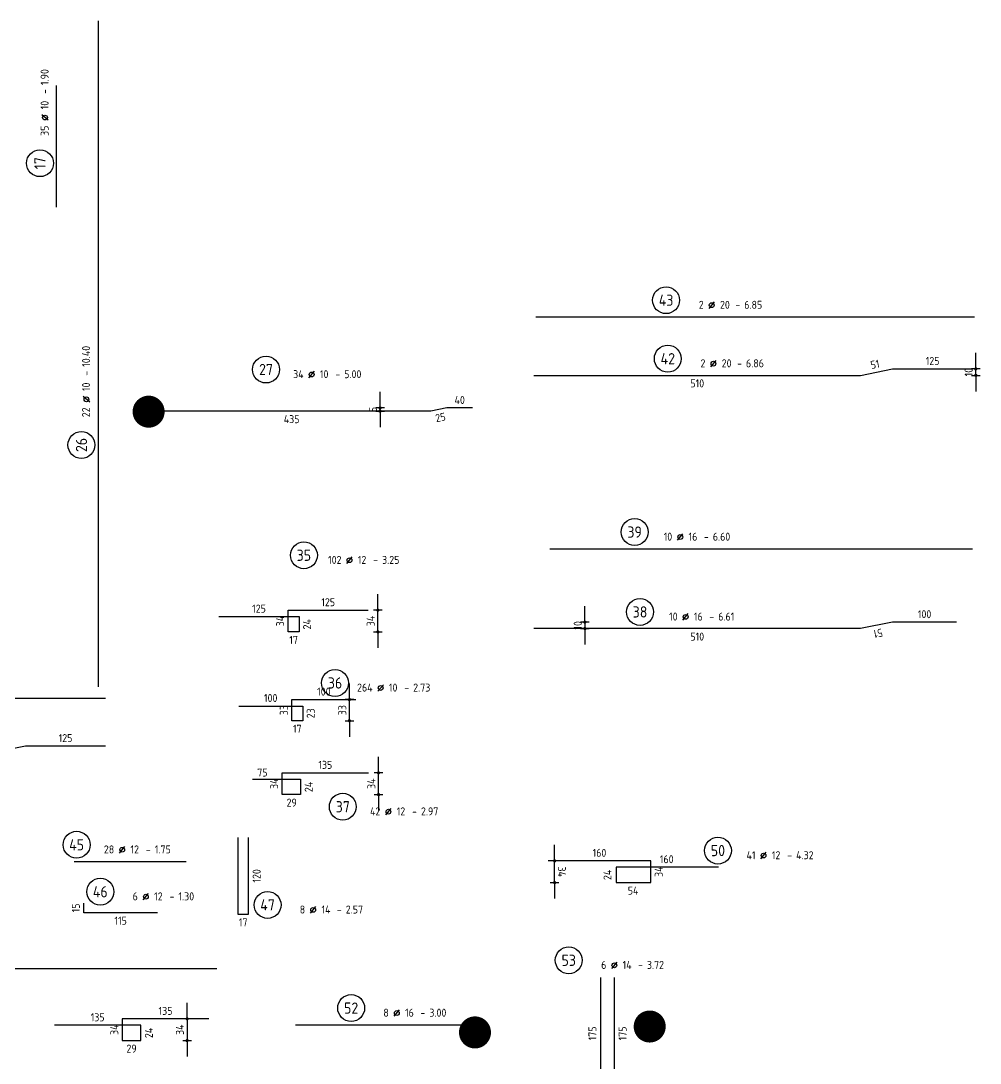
# Model space of a CAD drawing. Extents: x 6.5 to 106.5, y 0 to 47.5.
# Drawn here: x 91.52 to 106.5, y 21.72 to 37.99 of the extents above; entities that cross this region are included whole.
import ezdxf
from ezdxf.enums import TextEntityAlignment as Align

# ---------------------------------------------------------------- set-up
doc = ezdxf.new("R2010")
doc.units = 0
doc.header["$LTSCALE"] = 0.5
doc.linetypes.add('AUSGEZOGEN', pattern=[1000.01, 1000, 0.01])
for name, color, linetype in [('MASSE', 7, 'Continuous'), ('OBJEKT', 7, 'Continuous'), ('RND', 7, 'Continuous')]:
    doc.layers.add(name, color=color, linetype=linetype)
doc.layers.add('NOPLOT', color=7, linetype='Continuous', plot=False)
doc.styles.add('txt', font='isocp.shx')
doc.dimstyles.new('DOT_I', dxfattribs={"dimscale": 0.5, "dimtxt": 0.25, "dimasz": 0.25, "dimexe": 0.1, "dimexo": 0.3, "dimgap": 0.1, "dimtad": 1, "dimdec": 3, "dimzin": 3, "dimtxsty": 'txt', "dimblk": 'DOT', "dimblk1": 'DOT', "dimblk2": 'DOT', "dimsah": 1, "dimcen": 0.1, "dimse1": 1, "dimse2": 1, "dimazin": 0, "dimtfac": 1, "dimtdec": 4, "dimtix": 1, "dimtmove": 2, "dimatfit": 3, "dimfxl": 0, "dimtvp": 1, "dimtolj": 1, "dimtzin": 0, "dimarcsym": 0})

# ---------------------------------------------------------------- blocks, each defined once
blk = doc.blocks.new('RND_AUSZ')
at = {"layer": 'RND', "color": 7, "linetype": 'Continuous'}
blk.add_line((1.341, 0.262), (1.509, 0.466), dxfattribs=at)
at = {"layer": 'RND', "color": 1, "linetype": 'Continuous'}
blk.add_circle((0, 0.52), 0.42, dxfattribs=at)
at = {"layer": 'RND', "color": 7, "linetype": 'Continuous'}
blk.add_circle((1.425, 0.364), 0.075, dxfattribs=at)
at = {"layer": 'RND', "color": 7, "linetype": 'Continuous', "style": 'txt'}
blk.add_text('-', height=0.25, dxfattribs=at).set_placement((2.163, 0.25))
at = {"layer": 'RND', "color": 1, "linetype": 'Continuous', "style": 'txt'}
blk.add_attdef('POS', text='', height=0.35, dxfattribs=at).set_placement((0, 0.52), align=Align.MIDDLE)
at = {"layer": 'RND', "color": 7, "linetype": 'Continuous', "style": 'txt'}
for tag, p in [('WIEOFT', (-0.536, 0.25)), ('STK', (1.174, 0.25))]:
    blk.add_attdef(tag, text='', height=0.25, dxfattribs=at).set_placement(p, align=Align.RIGHT)
for tag, p in [('DS', (1.683, 0.25)), ('LANG', (2.441, 0.25)), ('TEXT', (3.669, 0.25))]:
    blk.add_attdef(tag, p, '', height=0.25, dxfattribs=at)
blk = doc.blocks.new('DOT')
at = {"layer": 'MASSE', "color": 7, "linetype": 'Continuous'}
for p, q in [((0, 0), (-1, 0)), ((0, 0.54), (0, -0.54))]:
    blk.add_line(p, q, dxfattribs=at)
at = {"layer": 'MASSE', "color": 7, "linetype": 'Continuous', "const_width": 0.2}
blk.add_lwpolyline([(-0.1, 0, 1), (0.1, 0, 1)], format="xyb", close=True, dxfattribs=at)
blk = doc.blocks.new('*D71')
at = {"layer": 'Defpoints', "color": 0, "linetype": 'AUSGEZOGEN', "transparency": 16777216}
for p in [(97.097, 28.789), (97.097, 28.789), (97.197, 28.449)]:
    blk.add_point(p, dxfattribs=at)
at = {"layer": 'RND', "color": 0, "linetype": 'AUSGEZOGEN', "lineweight": -2, "transparency": 16777216}
for p, q in [((97.097, 28.914), (97.097, 29.039)), ((97.097, 28.449), (97.097, 28.789)), ((97.097, 28.324), (97.097, 28.199))]:
    blk.add_line(p, q, dxfattribs=at)
at = {"layer": 'RND', "color": 0, "linetype": 'AUSGEZOGEN', "lineweight": -2, "transparency": 16777216, "xscale": 0.125, "yscale": 0.125, "zscale": 0.125}
for p, rotation in [((97.097, 28.789), 269.9999999323859), ((97.097, 28.449), 89.99999993238592)]:
    blk.add_blockref('DOT', p, dxfattribs=dict(at, rotation=rotation))
at = {"layer": 'RND', "color": 0, "linetype": 'AUSGEZOGEN', "transparency": 16777216, "insert": (96.984, 28.619), "char_height": 0.125, "attachment_point": 5, "rotation": 90, "style": 'txt'}
blk.add_mtext('\\A1;34', dxfattribs=at)
blk = doc.blocks.new('*D72')
at = {"layer": 'Defpoints', "color": 0, "linetype": 'AUSGEZOGEN', "transparency": 16777216}
for p in [(97.107, 26.249), (97.107, 26.249), (97.207, 25.909)]:
    blk.add_point(p, dxfattribs=at)
at = {"layer": 'RND', "color": 0, "linetype": 'AUSGEZOGEN', "lineweight": -2, "transparency": 16777216}
for p, q in [((97.107, 26.374), (97.107, 26.499)), ((97.107, 25.909), (97.107, 26.249)), ((97.107, 25.784), (97.107, 25.659))]:
    blk.add_line(p, q, dxfattribs=at)
at = {"layer": 'RND', "color": 0, "linetype": 'AUSGEZOGEN', "lineweight": -2, "transparency": 16777216, "xscale": 0.125, "yscale": 0.125, "zscale": 0.125}
for p, rotation in [((97.107, 26.249), 269.9999999323859), ((97.107, 25.909), 89.99999993238592)]:
    blk.add_blockref('DOT', p, dxfattribs=dict(at, rotation=rotation))
at = {"layer": 'RND', "color": 0, "linetype": 'AUSGEZOGEN', "transparency": 16777216, "insert": (96.995, 26.079), "char_height": 0.125, "attachment_point": 5, "rotation": 90, "style": 'txt'}
blk.add_mtext('\\A1;34', dxfattribs=at)
blk = doc.blocks.new('*D79')
at = {"layer": 'Defpoints', "color": 0, "linetype": 'AUSGEZOGEN', "transparency": 16777216}
for p in [(99.857, 24.875), (99.857, 24.875), (99.757, 24.535)]:
    blk.add_point(p, dxfattribs=at)
at = {"layer": 'RND', "color": 0, "linetype": 'AUSGEZOGEN', "lineweight": -2, "transparency": 16777216}
for p, q in [((99.857, 25), (99.857, 25.125)), ((99.857, 24.535), (99.857, 24.875)), ((99.857, 24.41), (99.857, 24.285))]:
    blk.add_line(p, q, dxfattribs=at)
at = {"layer": 'RND', "color": 0, "linetype": 'AUSGEZOGEN', "lineweight": -2, "transparency": 16777216, "xscale": 0.125, "yscale": 0.125, "zscale": 0.125}
for p, rotation in [((99.857, 24.875), 270.0000000673435), ((99.857, 24.535), 90.00000006734352)]:
    blk.add_blockref('DOT', p, dxfattribs=dict(at, rotation=rotation))
at = {"layer": 'RND', "color": 0, "linetype": 'AUSGEZOGEN', "transparency": 16777216, "insert": (99.97, 24.705), "char_height": 0.125, "attachment_point": 5, "rotation": 270, "style": 'txt'}
blk.add_mtext('\\A1;34', dxfattribs=at)
blk = doc.blocks.new('*D91')
at = {"layer": 'Defpoints', "color": 0, "linetype": 'AUSGEZOGEN', "transparency": 16777216}
for p in [(96.653, 27.393), (96.653, 27.393), (96.753, 27.063)]:
    blk.add_point(p, dxfattribs=at)
at = {"layer": 'RND', "color": 0, "linetype": 'AUSGEZOGEN', "lineweight": -2, "transparency": 16777216}
for p, q in [((96.653, 27.518), (96.653, 27.643)), ((96.653, 27.063), (96.653, 27.393)), ((96.653, 26.938), (96.653, 26.813))]:
    blk.add_line(p, q, dxfattribs=at)
at = {"layer": 'RND', "color": 0, "linetype": 'AUSGEZOGEN', "lineweight": -2, "transparency": 16777216, "xscale": 0.125, "yscale": 0.125, "zscale": 0.125}
for p, rotation in [((96.653, 27.393), 269.999999913662), ((96.653, 27.063), 89.99999991366195)]:
    blk.add_blockref('DOT', p, dxfattribs=dict(at, rotation=rotation))
at = {"layer": 'RND', "color": 0, "linetype": 'AUSGEZOGEN', "transparency": 16777216, "insert": (96.541, 27.228), "char_height": 0.125, "attachment_point": 5, "rotation": 90, "style": 'txt'}
blk.add_mtext('\\A1;33', dxfattribs=at)
blk = doc.blocks.new('*D92')
at = {"layer": 'Defpoints', "color": 0, "linetype": 'AUSGEZOGEN', "transparency": 16777216}
for p in [(94.118, 22.408), (94.118, 22.068), (94.118, 22.068)]:
    blk.add_point(p, dxfattribs=at)
at = {"layer": 'MASSE', "color": 0, "linetype": 'AUSGEZOGEN', "lineweight": -2, "transparency": 16777216}
for p, q in [((94.118, 22.533), (94.118, 22.658)), ((94.118, 22.408), (94.118, 22.068)), ((94.118, 21.943), (94.118, 21.818))]:
    blk.add_line(p, q, dxfattribs=at)
at = {"layer": 'MASSE', "color": 0, "linetype": 'AUSGEZOGEN', "lineweight": -2, "transparency": 16777216, "xscale": 0.125, "yscale": 0.125, "zscale": 0.125}
for p, rotation in [((94.118, 22.408), 270), ((94.118, 22.068), 90)]:
    blk.add_blockref('DOT', p, dxfattribs=dict(at, rotation=rotation))
at = {"layer": 'MASSE', "color": 0, "linetype": 'AUSGEZOGEN', "transparency": 16777216, "insert": (94.005, 22.238), "char_height": 0.125, "attachment_point": 5, "rotation": 90, "style": 'txt'}
blk.add_mtext('\\A1;34', dxfattribs=at)
blk = doc.blocks.new('*D112')
at = {"layer": 'Defpoints', "color": 0, "linetype": 'AUSGEZOGEN', "transparency": 16777216}
for p in [(100.33, 28.602), (100.33, 28.502), (100.33, 28.502)]:
    blk.add_point(p, dxfattribs=at)
at = {"layer": 'RND', "color": 0, "linetype": 'AUSGEZOGEN', "lineweight": -2, "transparency": 16777216}
for p, q in [((100.33, 28.727), (100.33, 28.852)), ((100.33, 28.602), (100.33, 28.502)), ((100.33, 28.377), (100.33, 28.252))]:
    blk.add_line(p, q, dxfattribs=at)
at = {"layer": 'RND', "color": 0, "linetype": 'AUSGEZOGEN', "lineweight": -2, "transparency": 16777216, "xscale": 0.125, "yscale": 0.125, "zscale": 0.125}
for p, rotation in [((100.33, 28.602), 270), ((100.33, 28.502), 90)]:
    blk.add_blockref('DOT', p, dxfattribs=dict(at, rotation=rotation))
at = {"layer": 'RND', "color": 0, "linetype": 'AUSGEZOGEN', "transparency": 16777216, "insert": (100.218, 28.552), "char_height": 0.125, "attachment_point": 5, "rotation": 90, "style": 'txt'}
blk.add_mtext('\\A1;10', dxfattribs=at)
blk = doc.blocks.new('*D116')
at = {"layer": 'Defpoints', "color": 0, "linetype": 'AUSGEZOGEN', "transparency": 16777216}
for p in [(106.434, 32.556), (106.434, 32.556), (106.434, 32.456)]:
    blk.add_point(p, dxfattribs=at)
at = {"layer": 'RND', "color": 0, "linetype": 'AUSGEZOGEN', "lineweight": -2, "transparency": 16777216}
for p, q in [((106.434, 32.681), (106.434, 32.806)), ((106.434, 32.456), (106.434, 32.556)), ((106.434, 32.331), (106.434, 32.206))]:
    blk.add_line(p, q, dxfattribs=at)
at = {"layer": 'RND', "color": 0, "linetype": 'AUSGEZOGEN', "lineweight": -2, "transparency": 16777216, "xscale": 0.125, "yscale": 0.125, "zscale": 0.125}
for p, rotation in [((106.434, 32.556), 270), ((106.434, 32.456), 90)]:
    blk.add_blockref('DOT', p, dxfattribs=dict(at, rotation=rotation))
at = {"layer": 'RND', "color": 0, "linetype": 'AUSGEZOGEN', "transparency": 16777216, "insert": (106.322, 32.506), "char_height": 0.125, "attachment_point": 5, "rotation": 90, "style": 'txt'}
blk.add_mtext('\\A1;10', dxfattribs=at)
blk = doc.blocks.new('*D139')
at = {"layer": 'Defpoints', "color": 0, "linetype": 'AUSGEZOGEN', "transparency": 16777216}
for p in [(97.131, 31.947), (97.131, 31.947), (97.131, 31.897)]:
    blk.add_point(p, dxfattribs=at)
at = {"layer": 'RND', "color": 0, "linetype": 'AUSGEZOGEN', "lineweight": -2, "transparency": 16777216}
for p, q in [((97.131, 32.072), (97.131, 32.197)), ((97.131, 31.897), (97.131, 31.947)), ((97.131, 31.772), (97.131, 31.647))]:
    blk.add_line(p, q, dxfattribs=at)
at = {"layer": 'RND', "color": 0, "linetype": 'AUSGEZOGEN', "lineweight": -2, "transparency": 16777216, "xscale": 0.125, "yscale": 0.125, "zscale": 0.125}
for p, rotation in [((97.131, 31.947), 270), ((97.131, 31.897), 90)]:
    blk.add_blockref('DOT', p, dxfattribs=dict(at, rotation=rotation))
at = {"layer": 'RND', "color": 0, "linetype": 'AUSGEZOGEN', "transparency": 16777216, "insert": (97.019, 31.922), "char_height": 0.125, "attachment_point": 5, "rotation": 90, "style": 'txt'}
blk.add_mtext('\\A1;5', dxfattribs=at)

msp = doc.modelspace()

# ---------------------------------------------------------------- linework, layer by layer
at = {"layer": 'NOPLOT', "color": 191, "linetype": 'Continuous', "const_width": 0.25}
msp.add_lwpolyline([(93.392, 31.8887, 1), (93.642, 31.8887, 1)], format="xyb", close=True, dxfattribs=at)
at = {"layer": 'NOPLOT', "color": 4, "linetype": 'Continuous', "const_width": 0.25}
for points in [[(101.2166, 22.2879, 1), (101.4666, 22.2879, 1)], [(98.4884, 22.1958, 1), (98.7384, 22.1958, 1)]]:
    msp.add_lwpolyline(points, format="xyb", close=True, dxfattribs=at)
at = {"layer": 'RND', "color": 1, "linetype": 'AUSGEZOGEN'}
for points in [[(92.7279, 37.9912), (92.7279, 27.5912)], [(92.0807, 35.0805), (92.0807, 36.9805)], [(99.5644, 33.3695), (106.4144, 33.3695)], [(99.5343, 32.456), (104.6343, 32.456), (105.1343, 32.556), (106.3843, 32.556)], [(98.5748, 31.9466), (98.1748, 31.9466), (97.9248, 31.8966), (93.5748, 31.8966)], [(99.7843, 29.7492), (106.3843, 29.7492)], [(94.616, 28.6886), (95.866, 28.6886), (95.866, 28.4486), (95.696, 28.4486), (95.696, 28.7886), (96.946, 28.7886)], [(106.1343, 28.6016), (105.1343, 28.6016), (104.6343, 28.5016), (99.5343, 28.5016)], [(78.1442, 27.4174), (92.8442, 27.4174)], [(94.9232, 27.2927), (95.9232, 27.2927), (95.9232, 27.0627), (95.7532, 27.0627), (95.7532, 27.3927), (96.7532, 27.3927)], [(92.8442, 26.6669), (91.5942, 26.6669), (91.0942, 26.5669), (78.1442, 26.5669)], [(95.1409, 26.1489), (95.8909, 26.1489), (95.8909, 25.9089), (95.6009, 25.9089), (95.6009, 26.2489), (96.9509, 26.2489)], [(94.9089, 25.2402), (94.9089, 24.0402), (95.0789, 24.0402), (95.0789, 25.2402)], [(92.3546, 24.866), (94.1046, 24.866)], [(102.4172, 24.7752), (100.8172, 24.7752), (100.8172, 24.5352), (101.3572, 24.5352), (101.3572, 24.8752), (99.7572, 24.8752)], [(93.6555, 24.0649), (92.5055, 24.0649), (92.5055, 24.2149)], [(87.0823, 23.1916), (94.5823, 23.1916)], [(100.5731, 23.0554), (100.5731, 21.3054), (100.7931, 21.3054), (100.7931, 23.0554)], [(94.4558, 22.4076), (93.1058, 22.4076), (93.1058, 22.0676), (93.3958, 22.0676), (93.3958, 22.3076), (92.0458, 22.3076)], [(95.8131, 22.3162), (98.8131, 22.3162)]]:
    msp.add_lwpolyline(points, dxfattribs=at)

# ---------------------------------------------------------------- block references
at = {"layer": 'RND', "color": 7, "linetype": 'AUSGEZOGEN', "xscale": 0.5, "yscale": 0.5, "zscale": 0.5, "rotation": 90}
for p, values in [((92.0807, 35.7682), {'POS': '17', 'STK': '35', 'DS': '10', 'LANG': '1.90'}), ((92.7279, 31.3686), {'POS': '26', 'STK': '22', 'DS': '10', 'LANG': '10.40'})]:
    msp.add_blockref('RND_AUSZ', p, dxfattribs=at).add_auto_attribs(values)
at = {"layer": 'RND', "color": 1, "linetype": 'AUSGEZOGEN', "xscale": 0.5, "yscale": 0.5, "zscale": 0.5}
for p, values in [((101.5976, 33.3695), {'POS': '43', 'STK': '2', 'DS': '20', 'LANG': '6.85'}), ((101.6245, 32.456), {'POS': '42', 'STK': '2', 'DS': '20', 'LANG': '6.86'}), ((95.3504, 32.2867), {'POS': '27', 'STK': '34', 'DS': '10', 'LANG': '5.00'}), ((101.1065, 29.7492), {'POS': '39', 'STK': '10', 'DS': '16', 'LANG': '6.60'}), ((101.1903, 28.5016), {'POS': '38', 'STK': '10', 'DS': '16', 'LANG': '6.61'}), ((96.5491, 25.4599), {'POS': '37', 'STK': '42', 'DS': '12', 'LANG': '2.97'})]:
    msp.add_blockref('RND_AUSZ', p, dxfattribs=at).add_auto_attribs(values)
at = {"layer": 'RND', "color": 7, "linetype": 'AUSGEZOGEN', "xscale": 0.5, "yscale": 0.5, "zscale": 0.5}
for p, values in [((95.9419, 29.3866), {'POS': '35', 'STK': '102', 'DS': '12', 'LANG': '3.25'}), ((96.4277, 27.3927), {'POS': '36', 'STK': '264', 'DS': '10', 'LANG': '2.73'}), ((92.3926, 24.866), {'POS': '45', 'STK': '28', 'DS': '12', 'LANG': '1.75'}), ((102.4072, 24.7752), {'POS': '50', 'STK': '41', 'DS': '12', 'LANG': '4.32'}), ((92.7624, 24.1329), {'POS': '46', 'STK': '6', 'DS': '12', 'LANG': '1.30'}), ((95.3745, 23.927), {'POS': '47', 'STK': '8', 'DS': '14', 'LANG': '2.57'}), ((100.0774, 23.0622), {'POS': '53', 'STK': '6', 'DS': '14', 'LANG': '3.72'})]:
    msp.add_blockref('RND_AUSZ', p, dxfattribs=at).add_auto_attribs(values)
at = {"layer": 'RND', "color": 191, "linetype": 'AUSGEZOGEN', "xscale": 0.5, "yscale": 0.5, "zscale": 0.5}
msp.add_blockref('RND_AUSZ', (96.68, 22.3162), dxfattribs=at).add_auto_attribs({'POS': '52', 'STK': '8', 'DS': '16', 'LANG': '3.00'})

# ---------------------------------------------------------------- texts
at = {"layer": 'NOPLOT', "color": 7, "linetype": 'AUSGEZOGEN', "style": 'txt'}
for s, p in [('100', (105.6343, 28.7266)), ('510', (102.0843, 28.3766))]:
    msp.add_text(s, height=0.125, dxfattribs=at).set_placement(p, align=Align.MIDDLE)
msp.add_text('51', height=0.125, rotation=191.30993, dxfattribs=at).set_placement((104.9088, 28.4291), align=Align.MIDDLE)
at = {"layer": 'OBJEKT', "color": 7, "linetype": 'AUSGEZOGEN', "style": 'txt'}
for p in [(100.4481, 22.1804), (100.9181, 22.1804)]:
    msp.add_text('175', height=0.125, rotation=90, dxfattribs=at).set_placement(p, align=Align.MIDDLE)
at = {"layer": 'RND', "color": 7, "linetype": 'AUSGEZOGEN', "style": 'txt'}
for s, p in [('125', (105.7593, 32.681)), ('510', (102.0843, 32.331)), ('40', (98.3748, 32.0716)), ('435', (95.7498, 31.7716)), ('17', (95.781, 28.3236)), ('125', (92.2192, 26.7919)), ('17', (95.8382, 26.9377)), ('29', (95.7509, 25.7839)), ('54', (101.0822, 24.4102)), ('115', (93.0802, 23.9404)), ('17', (94.9939, 23.9152)), ('135', (93.7808, 22.5326)), ('29', (93.2508, 21.9426))]:
    msp.add_text(s, height=0.125, dxfattribs=at).set_placement(p, align=Align.MIDDLE)
for s, rotation, p in [('51', 11.30993, (104.8598, 32.6285)), ('25', 11.30993, (98.0744, 31.799)), ('125', 360, (96.321, 28.9136)), ('125', 0, (95.241, 28.8136)), ('34', 90, (95.571, 28.6186)), ('24', 90, (95.991, 28.5686)), ('100', 360, (96.2532, 27.5177)), ('100', 0.00001, (95.4232, 27.4177)), ('33', 90, (95.6282, 27.2277)), ('23', 90, (96.0482, 27.1777)), ('135', 360, (96.2759, 26.3739)), ('75', 0, (95.2938, 26.2542)), ('34', 90, (95.4759, 26.0789)), ('24', 90, (96.0159, 26.0289)), ('160', 0, (100.5572, 25.0002)), ('160', 360, (101.6072, 24.9002)), ('34', 90, (101.4822, 24.7052)), ('120', 90, (95.2039, 24.6402)), ('24', 90, (100.6822, 24.6552)), ('15', 90, (92.3805, 24.1399)), ('135', 360, (92.7208, 22.4326)), ('34', 90, (92.9808, 22.2376)), ('24', 90, (93.5208, 22.1876))]:
    msp.add_text(s, height=0.125, rotation=rotation, dxfattribs=at).set_placement(p, align=Align.MIDDLE)

# ---------------------------------------------------------------- dimensions: what is measured, and where the dimension line sits
at = {"layer": 'MASSE', "color": 7, "linetype": 'AUSGEZOGEN'}
dim = msp.add_linear_dim(base=(94.1176, 22.0676), p1=(94.1176, 22.4076), p2=(94.1176, 22.0676), angle=90, dimstyle='DOT_I', override={"dimdec": 0, "dimlfac": 100}, dxfattribs=at)
dim.commit()
dim.dimension.update_dxf_attribs({"geometry": '*D92', "text_midpoint": (94.0051, 22.2376)})
at = {"layer": 'RND', "color": 7, "linetype": 'AUSGEZOGEN'}
for base, p1, p2, angle, override, picture, middle in [((106.4343, 32.556), (106.4343, 32.456), (106.4343, 32.556), 90, {"dimdec": 0, "dimlfac": 100}, '*D116', (106.3218, 32.506)), ((97.1312, 31.9466), (97.1312, 31.8966), (97.1312, 31.9466), 90, {"dimdec": 0, "dimlfac": 100}, '*D139', (97.0187, 31.9216)), ((100.3301, 28.5016), (100.3301, 28.6016), (100.3301, 28.5016), 270, {"dimdec": 0, "dimlfac": 100, "dimrnd": 0.0005}, '*D112', (100.2176, 28.5516))]:
    dim = msp.add_linear_dim(base=base, p1=p1, p2=p2, angle=angle, dimstyle='DOT_I', override=override, dxfattribs=at)
    dim.commit()
    dim.dimension.update_dxf_attribs({"geometry": picture, "text_midpoint": middle})
for base, p1, p2, angle, text, override, picture, middle in [((97.0969, 28.7886), (97.1969, 28.4486), (97.0969, 28.7886), 90, '34', {"dimdec": 0, "dimlfac": 100, "dimrnd": 0.0005}, '*D71', (96.9844, 28.6186)), ((96.6532, 27.3927), (96.7532, 27.0627), (96.6532, 27.3927), 90, '33', {"dimdec": 0, "dimlfac": 100, "dimrnd": 0.0005}, '*D91', (96.5407, 27.2277)), ((97.1073, 26.2489), (97.2073, 25.9089), (97.1073, 26.2489), 90, '34', {"dimdec": 0, "dimlfac": 100, "dimrnd": 0.0005}, '*D72', (96.9948, 26.0789)), ((99.8572, 24.8752), (99.7572, 24.5352), (99.8572, 24.8752), 270, '34', {"dimdec": 0, "dimlfac": 100}, '*D79', (99.9697, 24.7052))]:
    dim = msp.add_linear_dim(base=base, p1=p1, p2=p2, angle=angle, text=text, dimstyle='DOT_I', override=override, dxfattribs=at)
    dim.commit()
    dim.dimension.update_dxf_attribs({"geometry": picture, "text_midpoint": middle})

doc.saveas('drawing.dxf')
